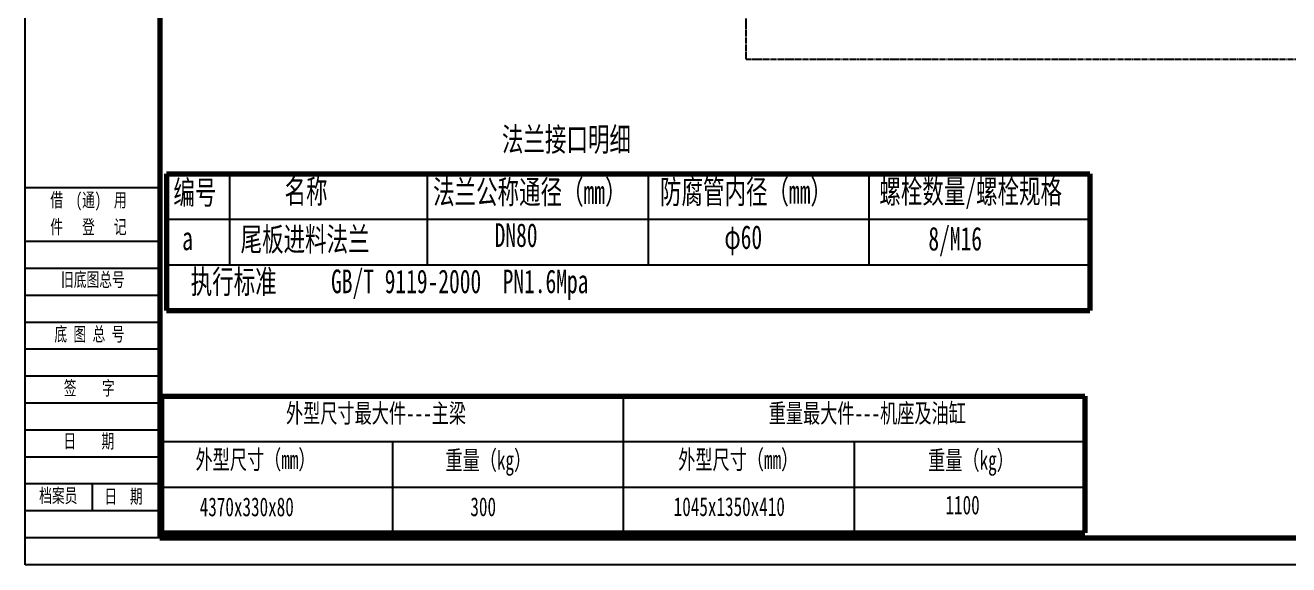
# Model space of a CAD drawing. Header units: millimetres. Extents: x -6300 to 6300, y -4455 to 4455.
# Drawn here: x -6300 to 738, y -4455 to -1450 of the extents above; entities that cross this region are included whole.
import ezdxf

# ---------------------------------------------------------------- set-up
doc = ezdxf.new("R2010")
doc.units = ezdxf.units.MM
doc.linetypes.add('EB_DASHDOTDOT', pattern=[45, 30, -3, 3, -3, 3, -3])
for name, color, linetype, lineweight in [('CAXA0', 7, 'Continuous', 70), ('CAXA3', 2, 'Continuous', 25), ('CAXA4', 3, 'Continuous', 25)]:
    doc.layers.add(name, color=color, linetype=linetype, lineweight=lineweight)
doc.styles.add('UserTxtStyle2', font='', dxfattribs={"width": 0.667})
doc.styles.add('UserTxtStyle3', font='', dxfattribs={"width": 0.667})
doc.styles.add('标准', font='', dxfattribs={"width": 0.667})
doc.styles.get('UserTxtStyle2').set_extended_font_data('FangSong_GB2312')
doc.styles.get('UserTxtStyle3').set_extended_font_data('FangSong_GB2312')
doc.styles.get('标准').set_extended_font_data('SimSun')

# ---------------------------------------------------------------- blocks, each defined once
blk = doc.blocks.new('CAXBLOCK1', base_point=(-5550, -4305))
at = {"layer": 'CAXA3'}
for p, q in [((-5550, -2355), (-6300, -2355)), ((-5550, -2655), (-6300, -2655)), ((-5550, -2805), (-6300, -2805)), ((-5550, -2955), (-6300, -2955)), ((-5550, -3105), (-6300, -3105)), ((-5550, -3255), (-6300, -3255)), ((-5550, -3405), (-6300, -3405)), ((-5550, -3555), (-6300, -3555)), ((-5550, -3705), (-6300, -3705)), ((-5550, -3855), (-6300, -3855)), ((-5550, -4005), (-6300, -4005)), ((-5925, -4155), (-5925, -4005)), ((-5550, -4155), (-6300, -4155)), ((-5550, -4305), (-6300, -4305))]:
    blk.add_line(p, q, dxfattribs=at)
at = {"layer": 'CAXA0', "linetype": 'Continuous', "lineweight": 25, "char_height": 78, "attachment_point": 1}
for s, insert, style in [('\\fFangSong_GB2312|b0|i0|p34;借  (通)  用', (-6160.6, -2384.1), 'UserTxtStyle2'), ('\\fFangSong_GB2312|b0|i0|p34;件   登   记', (-6160.6, -2533.8), 'UserTxtStyle2'), ('\\fFangSong_GB2312|b0|i0|p34;旧底图总号', (-6100.8, -2827.6), 'UserTxtStyle2'), ('\\fFangSong_GB2312|b0|i0|p34;底 图 总 号', (-6137.8, -3131.4), 'UserTxtStyle2'), ('\\fFangSong_GB2312|b0|i0|p34;签    字', (-6085.2, -3432.1), 'UserTxtStyle2'), ('\\fFangSong_GB2312|b0|i0|p34;日    期', (-6087.9, -3727.5), 'UserTxtStyle3'), ('\\fFangSong_GB2312|b0|i0|p34;档案员', (-6222.5, -4030.9), 'UserTxtStyle2'), ('\\fFangSong_GB2312|b0|i0|p34;日  期', (-5858.9, -4035.1), 'UserTxtStyle2')]:
    blk.add_mtext(s, dxfattribs=dict(at, insert=insert, style=style))
blk = doc.blocks.new('CAXBLOCK0', base_point=(6150, -4305))
at = {"layer": 'CAXA0', "linetype": 'Continuous', "lineweight": 70}
for p, q in [((-5550, 4305), (-5550, -4305)), ((-5550, -4305), (6150, -4305))]:
    blk.add_line(p, q, dxfattribs=at)
at = {"layer": 'CAXA3', "linetype": 'Continuous', "lineweight": 25}
for p, q in [((-6300, -4455), (-6300, 4455)), ((6300, -4455), (-6300, -4455))]:
    blk.add_line(p, q, dxfattribs=at)
at = {"layer": 'CAXA0'}
blk.add_blockref('CAXBLOCK1', (-5550, -4305), dxfattribs=at)

msp = doc.modelspace()

# ---------------------------------------------------------------- linework, layer by layer
at = {"layer": 'CAXA0', "color": 2, "linetype": 'EB_DASHDOTDOT', "lineweight": 25}
for q in [(-2283.8, -638.1), (1276.2, -1638.1)]:
    msp.add_line((-2283.8, -1638.1), q, dxfattribs=at)
at = {"layer": 'CAXA0', "color": 1, "linetype": 'Continuous', "lineweight": 70}
for p, q in [((-5513.6, -2276.9), (-5513.6, -3038.4)), ((-5513.6, -2276.9), (-370.2, -2276.9)), ((-370.2, -2276.9), (-370.2, -3038.4)), ((-5513.6, -3038.4), (-370.2, -3038.4)), ((-5540.4, -3515.4), (-5540.4, -4277)), ((-5540.4, -3515.4), (-397, -3515.4)), ((-397, -3515.4), (-397, -4277)), ((-5540.4, -4277), (-397, -4277))]:
    msp.add_line(p, q, dxfattribs=at)
at = {"layer": 'CAXA3', "color": 2, "linetype": 'Continuous', "lineweight": 25}
for p, q in [((-5162, -2276.9), (-5162, -2784.6)), ((-4061.2, -2276.9), (-4061.2, -2784.6)), ((-2830.9, -2276.9), (-2830.9, -2784.6)), ((-1600.6, -2276.9), (-1600.6, -2784.6)), ((-5513.6, -2530.7), (-370.2, -2530.7)), ((-5513.6, -2784.6), (-370.2, -2784.6)), ((-2968.7, -3515.4), (-2968.7, -4277)), ((-5540.4, -3769.3), (-397, -3769.3)), ((-4254.6, -3769.3), (-4254.6, -4277)), ((-1682.9, -3769.3), (-1682.9, -4277)), ((-5540.4, -4023.1), (-397, -4023.1))]:
    msp.add_line(p, q, dxfattribs=at)

# ---------------------------------------------------------------- block references
at = {"layer": 'CAXA0'}
msp.add_blockref('CAXBLOCK0', (6150, -4305), dxfattribs=at)

# ---------------------------------------------------------------- texts
at = {"layer": 'CAXA4', "linetype": 'Continuous', "lineweight": 25, "attachment_point": 1, "style": '标准'}
for s, insert, char_height in [('\\fSimSun|b0|i0|p34;法兰接口明细', (-3644.8, -2019.9), 131.654), ('\\fSimSun|b0|i0|p34;编号', (-5474.9, -2315.7), 131.654), ('\\fSimSun|b0|i0|p34;名称', (-4855.6, -2309.9), 131.654), ('\\fSimSun|b0|i0|p34;法兰公称通径（mm）', (-4028.3, -2313.2), 131.654), ('\\fSimSun|b0|i0|p34;防腐管内径（mm）', (-2764.5, -2311.8), 131.654), ('\\fSimSun|b0|i0|p34;螺栓数量/螺栓规格', (-1542.5, -2309.9), 131.654), ('\\fSimSun|b0|i0|p34;a', (-5425.9, -2571.1), 131.658), ('\\fSimSun|b0|i0|p34;尾板进料法兰', (-5100.6, -2576.1), 131.658), ('\\fSimSun|b0|i0|p34;DN80', (-3685.3, -2553.2), 131.658), ('\\fSimSun|b0|i0|p34;φ60', (-2405.6, -2564.4), 131.658), ('\\fSimSun|b0|i0|p34;8/M16', (-1269.2, -2572.9), 131.654), ('\\fSimSun|b0|i0|p34;执行标准', (-5378.4, -2812.5), 131.654), ('\\fSimSun|b0|i0|p34;GB/T 9119-2000  PN1.6Mpa', (-4596.5, -2810.8), 131.654), ('\\fSimSun|b0|i0|p34;外型尺寸最大件---主梁', (-4847.5, -3558.7), 105), ('\\fSimSun|b0|i0|p34;重量最大件---机座及油缸', (-2158.7, -3558.7), 105), ('\\fSimSun|b0|i0|p34;外型尺寸（mm）', (-5351.6, -3817), 105), ('\\fSimSun|b0|i0|p34;外型尺寸（mm）', (-2662.7, -3817), 105), ('\\fSimSun|b0|i0|p34;重量（kg）', (-3959.3, -3820.4), 105), ('\\fSimSun|b0|i0|p34;重量（kg）', (-1270.5, -3820.4), 105), ('\\fSimSun|b0|i0|p34;4370x330x80', (-5328.2, -4080), 105), ('\\fSimSun|b0|i0|p34;300', (-3820.6, -4079.4), 105), ('\\fSimSun|b0|i0|p34;1045x1350x410', (-2687.9, -4078.8), 105), ('\\fSimSun|b0|i0|p34;1100', (-1173.9, -4069.7), 105)]:
    msp.add_mtext(s, dxfattribs=dict(at, insert=insert, char_height=char_height))

doc.saveas('drawing.dxf')
